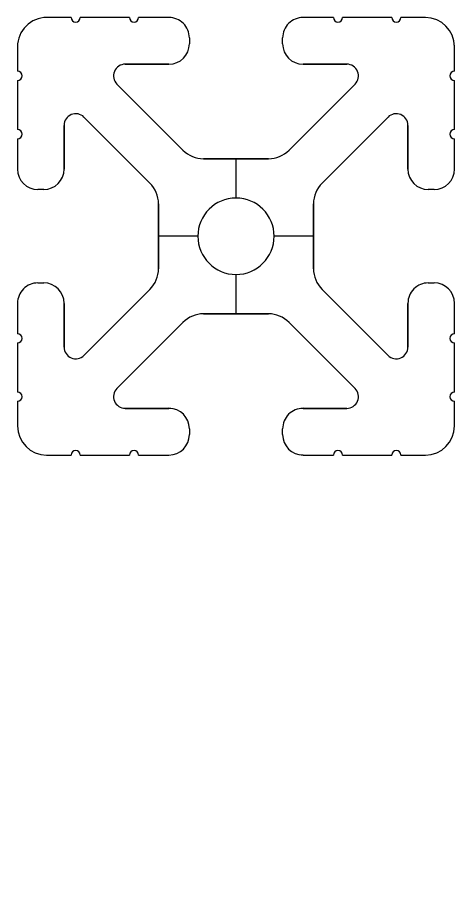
# Model space of a CAD drawing. Extents: x 0 to 165, y -128 to 81.
# Drawn here: x 127 to 165.1, y 5 to 81.2 of the extents above; entities that cross this region are included whole.
import ezdxf

# ---------------------------------------------------------------- set-up
doc = ezdxf.new("R2010")
doc.units = 0
doc.header["$LTSCALE"] = 0.03937
doc.header["$MEASUREMENT"] = 0
doc.layers.add('LAYER_0', color=1, linetype='CONTINUOUS')
doc.layers.add('LAYER_1', color=5, linetype='CONTINUOUS')

# ---------------------------------------------------------------- blocks, each defined once
blk = doc.blocks.new('8020_1515_DUP4LENGTH')
at = {"layer": 'LAYER_1', "color": 255}
for p, q in [((127, 0, -72.588), (127, 152.4, -72.588)), ((129.286, 152.4, -53.086), (129.286, 0, -53.086)), ((130.612, 0, -38.1), (130.612, 152.4, -38.1)), ((138.55, 0, -61.777), (138.55, 152.4, -61.777)), ((141.986, 152.4, -39.878), (141.986, 0, -39.878)), ((141.986, 0, -40.132), (141.986, 152.4, -40.132)), ((150.114, 152.4, -74.422), (150.114, 0, -74.422)), ((150.114, 152.4, -40.386), (150.114, 0, -40.386)), ((150.114, 0, -40.132), (150.114, 152.4, -40.132)), ((150.635, 0, -75.679), (150.635, 152.4, -75.679)), ((150.635, 152.4, -38.621), (150.635, 0, -38.621)), ((161.488, 0, -76.2), (161.488, 152.4, -76.2)), ((163.322, 152.4, -53.086), (163.322, 0, -53.086)), ((165.1, 0, -41.712), (165.1, 152.4, -41.712)), ((127, 152.4, -71.516), (127, 0, -71.516)), ((127, 0, -70.724), (127, 152.4, -70.724)), ((127, 152.4, -66.436), (127, 0, -66.436)), ((127, 0, -65.644), (127, 152.4, -65.644)), ((127, 152.4, -48.656), (127, 0, -48.656)), ((127, 0, -47.864), (127, 152.4, -47.864)), ((127, 152.4, -43.576), (127, 0, -43.576)), ((127, 0, -42.784), (127, 152.4, -42.784)), ((127, 152.4, -73.66), (127, 152.4, -71.516)), ((127, 152.4, -70.724), (127, 152.4, -66.436)), ((127, 152.4, -65.644), (127, 152.4, -62.992)), ((127, 152.4, -51.308), (127, 152.4, -48.656)), ((127, 152.4, -47.864), (127, 152.4, -43.576)), ((127, 152.4, -42.784), (127, 152.4, -40.64)), ((127, 0, -73.66), (127, 152.4, -73.66)), ((127, 0, -62.992), (127, 152.4, -62.992)), ((127, 0, -51.308), (127, 152.4, -51.308)), ((127, 0, -40.64), (127, 152.4, -40.64)), ((127, 0, -68.58), (127, 152.4, -68.58)), ((127, 0, -64.318), (127, 152.4, -64.318)), ((127, 0, -49.982), (127, 152.4, -49.982)), ((127, 0, -45.72), (127, 152.4, -45.72)), ((127, 0, -41.712), (127, 152.4, -41.712)), ((127.396, 0, -71.12), (127.396, 152.4, -71.12)), ((127.396, 0, -66.04), (127.396, 152.4, -66.04)), ((127.396, 0, -48.26), (127.396, 152.4, -48.26)), ((127.396, 0, -43.18), (127.396, 152.4, -43.18)), ((127.521, 0, -61.735), (127.521, 152.4, -61.735)), ((127.521, 152.4, -52.565), (127.521, 0, -52.565)), ((127.744, 152.4, -75.456), (127.744, 0, -75.456)), ((127.744, 152.4, -38.844), (127.744, 0, -38.844)), ((129.286, 152.4, -61.214), (128.778, 152.4, -61.214)), ((128.778, 152.4, -61.214), (128.778, 0, -61.214)), ((128.778, 0, -53.086), (128.778, 152.4, -53.086)), ((128.778, 152.4, -53.086), (129.286, 152.4, -53.086)), ((129.032, 0, -61.214), (129.032, 152.4, -61.214)), ((129.032, 0, -53.086), (129.032, 152.4, -53.086)), ((129.286, 0, -61.214), (129.286, 152.4, -61.214)), ((131.684, 152.4, -76.2), (129.54, 152.4, -76.2)), ((129.54, 152.4, -38.1), (131.684, 152.4, -38.1)), ((129.54, 0, -76.2), (129.54, 152.4, -76.2)), ((129.54, 0, -38.1), (129.54, 152.4, -38.1)), ((130.543, 0, -61.735), (130.543, 152.4, -61.735)), ((130.543, 0, -52.565), (130.543, 152.4, -52.565)), ((130.612, 0, -76.2), (130.612, 152.4, -76.2)), ((131.064, 152.4, -62.992), (131.064, 152.4, -66.809)), ((131.064, 152.4, -47.491), (131.064, 152.4, -51.308)), ((131.064, 0, -62.992), (131.064, 152.4, -62.992)), ((131.064, 0, -66.809), (131.064, 152.4, -66.809)), ((131.064, 0, -47.491), (131.064, 152.4, -47.491)), ((131.064, 0, -51.308), (131.064, 152.4, -51.308)), ((131.064, 0, -64.901), (131.064, 152.4, -64.901)), ((131.064, 0, -49.399), (131.064, 152.4, -49.399)), ((131.235, 152.4, -67.374), (131.235, 0, -67.374)), ((131.684, 0, -76.2), (131.684, 152.4, -76.2)), ((131.684, 152.4, -38.1), (131.684, 0, -38.1)), ((131.691, 152.4, -67.748), (131.691, 0, -67.748)), ((131.691, 152.4, -46.552), (131.691, 0, -46.552)), ((131.8, 0, -75.92), (131.8, 152.4, -75.92)), ((132.08, 0, -75.804), (132.08, 152.4, -75.804)), ((132.08, 0, -38.496), (132.08, 152.4, -38.496)), ((132.278, 152.4, -67.806), (132.278, 0, -67.806)), ((132.36, 0, -75.92), (132.36, 152.4, -75.92)), ((132.476, 152.4, -76.2), (132.476, 0, -76.2)), ((132.476, 0, -38.1), (132.476, 152.4, -38.1)), ((136.764, 152.4, -76.2), (132.476, 152.4, -76.2)), ((132.476, 152.4, -38.1), (136.764, 152.4, -38.1)), ((132.798, 0, -67.528), (132.798, 152.4, -67.528)), ((132.798, 152.4, -67.528), (138.55, 152.4, -61.777)), ((138.55, 152.4, -52.523), (132.798, 152.4, -46.772)), ((132.798, 0, -46.772), (132.798, 152.4, -46.772)), ((134.62, 0, -76.2), (134.62, 152.4, -76.2)), ((134.62, 0, -38.1), (134.62, 152.4, -38.1)), ((135.452, 152.4, -71.509), (135.452, 0, -71.509)), ((135.452, 152.4, -42.791), (135.452, 0, -42.791)), ((141.423, 152.4, -64.65), (135.672, 152.4, -70.402)), ((135.672, 152.4, -43.898), (141.423, 152.4, -49.65)), ((135.672, 0, -70.402), (135.672, 152.4, -70.402)), ((135.672, 0, -43.898), (135.672, 152.4, -43.898)), ((135.674, 0, -64.652), (135.674, 152.4, -64.652)), ((135.674, 0, -49.648), (135.674, 152.4, -49.648)), ((136.391, 152.4, -72.136), (140.208, 152.4, -72.136)), ((140.208, 152.4, -42.164), (136.391, 152.4, -42.164)), ((136.391, 0, -72.136), (136.391, 152.4, -72.136)), ((136.391, 0, -42.164), (136.391, 152.4, -42.164)), ((136.764, 0, -76.2), (136.764, 152.4, -76.2)), ((136.764, 152.4, -38.1), (136.764, 0, -38.1)), ((136.88, 0, -75.92), (136.88, 152.4, -75.92)), ((137.16, 0, -75.804), (137.16, 152.4, -75.804)), ((137.16, 0, -38.496), (137.16, 152.4, -38.496)), ((137.44, 0, -75.92), (137.44, 152.4, -75.92)), ((137.556, 152.4, -76.2), (137.556, 0, -76.2)), ((137.556, 0, -38.1), (137.556, 152.4, -38.1)), ((140.208, 152.4, -76.2), (137.556, 152.4, -76.2)), ((137.556, 152.4, -38.1), (140.208, 152.4, -38.1)), ((138.299, 0, -72.136), (138.299, 152.4, -72.136)), ((138.299, 0, -42.164), (138.299, 152.4, -42.164)), ((138.548, 0, -67.526), (138.548, 152.4, -67.526)), ((138.548, 0, -46.774), (138.548, 152.4, -46.774)), ((138.55, 0, -52.523), (138.55, 152.4, -52.523)), ((138.882, 0, -76.2), (138.882, 152.4, -76.2)), ((138.882, 0, -38.1), (138.882, 152.4, -38.1)), ((139.1, 152.4, -60.953), (139.1, 0, -60.953)), ((139.1, 152.4, -53.347), (139.1, 0, -53.347)), ((139.294, 152.4, -59.981), (139.294, 152.4, -54.319)), ((139.294, 0, -59.981), (139.294, 152.4, -59.981)), ((139.294, 0, -54.319), (139.294, 152.4, -54.319)), ((142.723, 152.4, -57.15), (139.294, 152.4, -57.15)), ((139.294, 0, -57.15), (139.294, 152.4, -57.15)), ((140.208, 0, -76.2), (140.208, 152.4, -76.2)), ((140.208, 0, -72.136), (140.208, 152.4, -72.136)), ((140.208, 0, -38.1), (140.208, 152.4, -38.1)), ((140.208, 0, -42.164), (140.208, 152.4, -42.164)), ((140.888, 152.4, -76.065), (140.888, 0, -76.065)), ((141.423, 0, -64.65), (141.423, 152.4, -64.65)), ((141.423, 0, -49.65), (141.423, 152.4, -49.65)), ((141.465, 152.4, -75.679), (141.465, 0, -75.679)), ((141.465, 0, -72.657), (141.465, 152.4, -72.657)), ((141.465, 0, -38.621), (141.465, 152.4, -38.621)), ((141.465, 0, -41.643), (141.465, 152.4, -41.643)), ((141.851, 152.4, -75.102), (141.851, 0, -75.102)), ((141.986, 152.4, -73.914), (141.986, 0, -73.914)), ((141.986, 0, -74.422), (141.986, 152.4, -74.422)), ((141.986, 152.4, -74.422), (141.986, 152.4, -73.914)), ((141.986, 0, -40.386), (141.986, 152.4, -40.386)), ((141.986, 152.4, -40.386), (141.986, 152.4, -39.878)), ((141.986, 0, -74.168), (141.986, 152.4, -74.168)), ((142.247, 152.4, -64.1), (142.247, 0, -64.1)), ((142.247, 152.4, -50.2), (142.247, 0, -50.2)), ((142.723, 152.4, -57.15), (142.723, 0, -57.15)), ((148.881, 152.4, -63.906), (143.219, 152.4, -63.906)), ((143.219, 152.4, -50.394), (148.881, 152.4, -50.394)), ((143.219, 0, -63.906), (143.219, 152.4, -63.906)), ((143.219, 0, -50.394), (143.219, 152.4, -50.394)), ((146.05, 152.4, -53.823), (146.05, 0, -53.823)), ((146.05, 152.4, -60.477), (146.05, 0, -60.477)), ((146.05, 152.4, -50.394), (146.05, 152.4, -53.823)), ((146.05, 152.4, -60.477), (146.05, 152.4, -63.906)), ((146.05, 0, -63.906), (146.05, 152.4, -63.906)), ((146.05, 0, -50.394), (146.05, 152.4, -50.394)), ((148.881, 0, -63.906), (148.881, 152.4, -63.906)), ((148.881, 0, -50.394), (148.881, 152.4, -50.394)), ((152.806, 152.4, -57.15), (149.377, 152.4, -57.15)), ((149.377, 152.4, -57.15), (149.377, 0, -57.15)), ((149.853, 152.4, -64.1), (149.853, 0, -64.1)), ((149.853, 152.4, -50.2), (149.853, 0, -50.2)), ((150.114, 0, -73.914), (150.114, 152.4, -73.914)), ((150.114, 152.4, -73.914), (150.114, 152.4, -74.422)), ((150.114, 0, -39.878), (150.114, 152.4, -39.878)), ((150.114, 152.4, -39.878), (150.114, 152.4, -40.386)), ((150.114, 0, -74.168), (150.114, 152.4, -74.168)), ((150.635, 0, -72.657), (150.635, 152.4, -72.657)), ((150.635, 0, -41.643), (150.635, 152.4, -41.643)), ((156.428, 152.4, -70.402), (150.677, 152.4, -64.65)), ((150.677, 152.4, -49.65), (156.428, 152.4, -43.898)), ((150.677, 0, -64.65), (150.677, 152.4, -64.65)), ((150.677, 0, -49.65), (150.677, 152.4, -49.65)), ((154.544, 152.4, -76.2), (151.892, 152.4, -76.2)), ((151.892, 152.4, -72.136), (155.709, 152.4, -72.136)), ((155.709, 152.4, -42.164), (151.892, 152.4, -42.164)), ((151.892, 152.4, -38.1), (154.544, 152.4, -38.1)), ((151.892, 0, -76.2), (151.892, 152.4, -76.2)), ((151.892, 0, -72.136), (151.892, 152.4, -72.136)), ((151.892, 0, -42.164), (151.892, 152.4, -42.164)), ((151.892, 0, -38.1), (151.892, 152.4, -38.1)), ((152.806, 152.4, -54.319), (152.806, 152.4, -59.981)), ((152.806, 0, -54.319), (152.806, 152.4, -54.319)), ((152.806, 0, -59.981), (152.806, 152.4, -59.981)), ((152.806, 0, -57.15), (152.806, 152.4, -57.15)), ((153, 152.4, -53.347), (153, 0, -53.347)), ((153, 152.4, -60.953), (153, 0, -60.953)), ((153.218, 0, -76.2), (153.218, 152.4, -76.2)), ((153.218, 0, -38.1), (153.218, 152.4, -38.1)), ((159.302, 152.4, -46.772), (153.55, 152.4, -52.523)), ((153.55, 152.4, -61.777), (159.302, 152.4, -67.528)), ((153.55, 0, -52.523), (153.55, 152.4, -52.523)), ((153.55, 0, -61.777), (153.55, 152.4, -61.777)), ((153.552, 0, -67.526), (153.552, 152.4, -67.526)), ((153.552, 0, -46.774), (153.552, 152.4, -46.774)), ((153.801, 0, -72.136), (153.801, 152.4, -72.136)), ((153.801, 0, -42.164), (153.801, 152.4, -42.164)), ((154.544, 0, -76.2), (154.544, 152.4, -76.2)), ((154.544, 152.4, -38.1), (154.544, 0, -38.1)), ((154.66, 0, -75.92), (154.66, 152.4, -75.92)), ((154.94, 0, -75.804), (154.94, 152.4, -75.804)), ((154.94, 0, -38.496), (154.94, 152.4, -38.496)), ((155.22, 0, -75.92), (155.22, 152.4, -75.92)), ((155.336, 152.4, -76.2), (155.336, 0, -76.2)), ((155.336, 0, -38.1), (155.336, 152.4, -38.1)), ((159.624, 152.4, -76.2), (155.336, 152.4, -76.2)), ((155.336, 152.4, -38.1), (159.624, 152.4, -38.1)), ((155.709, 0, -72.136), (155.709, 152.4, -72.136)), ((155.709, 0, -42.164), (155.709, 152.4, -42.164)), ((156.274, 152.4, -71.965), (156.274, 0, -71.965)), ((156.426, 0, -49.648), (156.426, 152.4, -49.648)), ((156.426, 0, -64.652), (156.426, 152.4, -64.652)), ((156.428, 0, -70.402), (156.428, 152.4, -70.402)), ((156.428, 0, -43.898), (156.428, 152.4, -43.898)), ((156.648, 152.4, -71.509), (156.648, 0, -71.509)), ((156.648, 152.4, -42.791), (156.648, 0, -42.791)), ((156.706, 152.4, -70.922), (156.706, 0, -70.922)), ((157.48, 0, -76.2), (157.48, 152.4, -76.2)), ((157.48, 0, -38.1), (157.48, 152.4, -38.1)), ((159.302, 0, -46.772), (159.302, 152.4, -46.772)), ((159.302, 0, -67.528), (159.302, 152.4, -67.528)), ((159.624, 0, -76.2), (159.624, 152.4, -76.2)), ((159.624, 152.4, -38.1), (159.624, 0, -38.1)), ((159.74, 0, -75.92), (159.74, 152.4, -75.92)), ((160.02, 0, -75.804), (160.02, 152.4, -75.804)), ((160.02, 0, -38.496), (160.02, 152.4, -38.496)), ((160.3, 0, -75.92), (160.3, 152.4, -75.92)), ((160.409, 152.4, -46.552), (160.409, 0, -46.552)), ((160.409, 152.4, -67.748), (160.409, 0, -67.748)), ((160.416, 152.4, -76.2), (160.416, 0, -76.2)), ((160.416, 0, -38.1), (160.416, 152.4, -38.1)), ((162.56, 152.4, -76.2), (160.416, 152.4, -76.2)), ((160.416, 152.4, -38.1), (162.56, 152.4, -38.1)), ((161.036, 152.4, -51.308), (161.036, 152.4, -47.491)), ((161.036, 152.4, -66.809), (161.036, 152.4, -62.992)), ((161.036, 0, -51.308), (161.036, 152.4, -51.308)), ((161.036, 0, -47.491), (161.036, 152.4, -47.491)), ((161.036, 0, -66.809), (161.036, 152.4, -66.809)), ((161.036, 0, -62.992), (161.036, 152.4, -62.992)), ((161.036, 0, -49.399), (161.036, 152.4, -49.399)), ((161.036, 0, -64.901), (161.036, 152.4, -64.901)), ((161.488, 0, -38.1), (161.488, 152.4, -38.1)), ((161.557, 0, -52.565), (161.557, 152.4, -52.565)), ((161.557, 0, -61.735), (161.557, 152.4, -61.735)), ((162.56, 0, -38.1), (162.56, 152.4, -38.1)), ((162.56, 0, -76.2), (162.56, 152.4, -76.2)), ((162.814, 0, -53.086), (162.814, 152.4, -53.086)), ((162.814, 152.4, -53.086), (163.322, 152.4, -53.086)), ((163.322, 152.4, -61.214), (162.814, 152.4, -61.214)), ((162.814, 152.4, -61.214), (162.814, 0, -61.214)), ((163.068, 0, -53.086), (163.068, 152.4, -53.086)), ((163.068, 0, -61.214), (163.068, 152.4, -61.214)), ((163.322, 0, -61.214), (163.322, 152.4, -61.214)), ((164.356, 152.4, -38.844), (164.356, 0, -38.844)), ((164.356, 152.4, -75.456), (164.356, 0, -75.456)), ((164.579, 0, -52.565), (164.579, 152.4, -52.565)), ((164.579, 152.4, -61.735), (164.579, 0, -61.735)), ((164.704, 0, -43.18), (164.704, 152.4, -43.18)), ((164.704, 0, -48.26), (164.704, 152.4, -48.26)), ((164.704, 0, -66.04), (164.704, 152.4, -66.04)), ((164.704, 0, -71.12), (164.704, 152.4, -71.12)), ((165.1, 152.4, -42.784), (165.1, 0, -42.784)), ((165.1, 0, -43.576), (165.1, 152.4, -43.576)), ((165.1, 152.4, -47.864), (165.1, 0, -47.864)), ((165.1, 0, -48.656), (165.1, 152.4, -48.656)), ((165.1, 152.4, -65.644), (165.1, 0, -65.644)), ((165.1, 0, -66.436), (165.1, 152.4, -66.436)), ((165.1, 152.4, -70.724), (165.1, 0, -70.724)), ((165.1, 0, -71.516), (165.1, 152.4, -71.516)), ((165.1, 152.4, -40.64), (165.1, 152.4, -42.784)), ((165.1, 152.4, -43.576), (165.1, 152.4, -47.864)), ((165.1, 152.4, -48.656), (165.1, 152.4, -51.308)), ((165.1, 152.4, -62.992), (165.1, 152.4, -65.644)), ((165.1, 152.4, -66.436), (165.1, 152.4, -70.724)), ((165.1, 152.4, -71.516), (165.1, 152.4, -73.66)), ((165.1, 0, -40.64), (165.1, 152.4, -40.64)), ((165.1, 0, -51.308), (165.1, 152.4, -51.308)), ((165.1, 0, -62.992), (165.1, 152.4, -62.992)), ((165.1, 0, -73.66), (165.1, 152.4, -73.66)), ((165.1, 0, -45.72), (165.1, 152.4, -45.72)), ((165.1, 0, -49.982), (165.1, 152.4, -49.982)), ((165.1, 0, -64.318), (165.1, 152.4, -64.318)), ((165.1, 0, -68.58), (165.1, 152.4, -68.58)), ((165.1, 0, -72.588), (165.1, 152.4, -72.588)), ((127, 76.2, -73.66), (127, 76.2, -71.516)), ((127, 76.2, -70.724), (127, 76.2, -66.436)), ((127, 76.2, -65.644), (127, 76.2, -62.992)), ((127, 76.2, -51.308), (127, 76.2, -48.656)), ((127, 76.2, -47.864), (127, 76.2, -43.576)), ((127, 76.2, -42.784), (127, 76.2, -40.64)), ((129.286, 76.2, -61.214), (128.778, 76.2, -61.214)), ((128.778, 76.2, -53.086), (129.286, 76.2, -53.086)), ((131.684, 76.2, -76.2), (129.54, 76.2, -76.2)), ((129.54, 76.2, -38.1), (131.684, 76.2, -38.1)), ((131.064, 76.2, -66.809), (131.064, 76.2, -62.992)), ((131.064, 76.2, -51.308), (131.064, 76.2, -47.491)), ((136.764, 76.2, -76.2), (132.476, 76.2, -76.2)), ((132.476, 76.2, -38.1), (136.764, 76.2, -38.1)), ((138.55, 76.2, -61.777), (132.798, 76.2, -67.528)), ((132.798, 76.2, -46.772), (138.55, 76.2, -52.523)), ((135.672, 76.2, -70.402), (141.423, 76.2, -64.65)), ((141.423, 76.2, -49.65), (135.672, 76.2, -43.898)), ((140.208, 76.2, -72.136), (136.391, 76.2, -72.136)), ((136.391, 76.2, -42.164), (140.208, 76.2, -42.164)), ((140.208, 76.2, -76.2), (137.556, 76.2, -76.2)), ((137.556, 76.2, -38.1), (140.208, 76.2, -38.1)), ((139.294, 76.2, -54.319), (139.294, 76.2, -59.981)), ((141.986, 76.2, -74.422), (141.986, 76.2, -73.914)), ((141.986, 76.2, -40.386), (141.986, 76.2, -39.878)), ((143.219, 76.2, -63.906), (148.881, 76.2, -63.906)), ((148.881, 76.2, -50.394), (143.219, 76.2, -50.394)), ((150.114, 76.2, -73.914), (150.114, 76.2, -74.422)), ((150.114, 76.2, -39.878), (150.114, 76.2, -40.386)), ((150.677, 76.2, -64.65), (156.428, 76.2, -70.402)), ((156.428, 76.2, -43.898), (150.677, 76.2, -49.65)), ((154.544, 76.2, -76.2), (151.892, 76.2, -76.2)), ((155.709, 76.2, -72.136), (151.892, 76.2, -72.136)), ((151.892, 76.2, -42.164), (155.709, 76.2, -42.164)), ((151.892, 76.2, -38.1), (154.544, 76.2, -38.1)), ((152.806, 76.2, -59.981), (152.806, 76.2, -54.319)), ((153.55, 76.2, -52.523), (159.302, 76.2, -46.772)), ((159.302, 76.2, -67.528), (153.55, 76.2, -61.777)), ((159.624, 76.2, -76.2), (155.336, 76.2, -76.2)), ((155.336, 76.2, -38.1), (159.624, 76.2, -38.1)), ((160.416, 76.2, -38.1), (162.56, 76.2, -38.1)), ((162.56, 76.2, -76.2), (160.416, 76.2, -76.2)), ((161.036, 76.2, -47.491), (161.036, 76.2, -51.308)), ((161.036, 76.2, -62.992), (161.036, 76.2, -66.809)), ((162.814, 76.2, -53.086), (163.322, 76.2, -53.086)), ((163.322, 76.2, -61.214), (162.814, 76.2, -61.214)), ((165.1, 76.2, -40.64), (165.1, 76.2, -42.784)), ((165.1, 76.2, -43.576), (165.1, 76.2, -47.864)), ((165.1, 76.2, -48.656), (165.1, 76.2, -51.308)), ((165.1, 76.2, -62.992), (165.1, 76.2, -65.644)), ((165.1, 76.2, -66.436), (165.1, 76.2, -70.724)), ((165.1, 76.2, -71.516), (165.1, 76.2, -73.66)), ((127, 0, -73.66), (127, 0, -71.516)), ((127, 0, -70.724), (127, 0, -66.436)), ((127, 0, -65.644), (127, 0, -62.992)), ((127, 0, -51.308), (127, 0, -48.656)), ((127, 0, -47.864), (127, 0, -43.576)), ((129.286, 0, -61.214), (128.778, 0, -61.214)), ((128.778, 0, -53.086), (129.286, 0, -53.086)), ((129.54, 0, -38.1), (131.684, 0, -38.1)), ((131.064, 0, -62.992), (131.064, 0, -66.809)), ((131.064, 0, -47.491), (131.064, 0, -51.308)), ((136.764, 0, -76.2), (132.476, 0, -76.2)), ((132.476, 0, -38.1), (136.764, 0, -38.1)), ((136.391, 0, -72.136), (140.208, 0, -72.136)), ((140.208, 0, -42.164), (136.391, 0, -42.164)), ((140.208, 0, -76.2), (137.556, 0, -76.2)), ((137.556, 0, -38.1), (140.208, 0, -38.1)), ((139.294, 0, -59.981), (139.294, 0, -54.319)), ((142.723, 0, -57.15), (139.294, 0, -57.15)), ((141.986, 0, -74.422), (141.986, 0, -73.914)), ((141.986, 0, -40.386), (141.986, 0, -39.878)), ((148.881, 0, -63.906), (143.219, 0, -63.906)), ((143.219, 0, -50.394), (148.881, 0, -50.394)), ((146.05, 0, -50.394), (146.05, 0, -53.823)), ((146.05, 0, -60.477), (146.05, 0, -63.906)), ((152.806, 0, -57.15), (149.377, 0, -57.15)), ((150.114, 0, -39.878), (150.114, 0, -40.386)), ((154.544, 0, -76.2), (151.892, 0, -76.2)), ((151.892, 0, -72.136), (155.709, 0, -72.136)), ((155.709, 0, -42.164), (151.892, 0, -42.164)), ((151.892, 0, -38.1), (154.544, 0, -38.1)), ((152.806, 0, -54.319), (152.806, 0, -59.981)), ((159.624, 0, -76.2), (155.336, 0, -76.2)), ((155.336, 0, -38.1), (159.624, 0, -38.1)), ((162.56, 0, -76.2), (160.416, 0, -76.2)), ((161.036, 0, -51.308), (161.036, 0, -47.491)), ((161.036, 0, -66.809), (161.036, 0, -62.992)), ((162.814, 0, -53.086), (163.322, 0, -53.086)), ((163.322, 0, -61.214), (162.814, 0, -61.214)), ((165.1, 0, -40.64), (165.1, 0, -42.784)), ((165.1, 0, -43.576), (165.1, 0, -47.864)), ((165.1, 0, -48.656), (165.1, 0, -51.308)), ((165.1, 0, -62.992), (165.1, 0, -65.644)), ((165.1, 0, -66.436), (165.1, 0, -70.724)), ((127, 0, -42.784), (127, 0, -40.64)), ((131.684, 0, -76.2), (129.54, 0, -76.2)), ((132.798, 0, -67.528), (138.55, 0, -61.777)), ((138.55, 0, -52.523), (132.798, 0, -46.772)), ((141.423, 0, -64.65), (135.672, 0, -70.402)), ((135.672, 0, -43.898), (141.423, 0, -49.65)), ((150.114, 0, -73.914), (150.114, 0, -74.422)), ((156.428, 0, -70.402), (150.677, 0, -64.65)), ((150.677, 0, -49.65), (156.428, 0, -43.898)), ((159.302, 0, -46.772), (153.55, 0, -52.523)), ((153.55, 0, -61.777), (159.302, 0, -67.528)), ((160.416, 0, -38.1), (162.56, 0, -38.1)), ((165.1, 0, -71.516), (165.1, 0, -73.66))]:
    blk.add_line(p, q, dxfattribs=at)
at = {"layer": 'LAYER_1', "color": 255, "extrusion": (-1.462e-14, 1, 7.34996e-14)}
blk.add_arc((-148.881, -47.854, 152.4), 2.54, 225, 270, dxfattribs=at)
at = {"layer": 'LAYER_1', "color": 255, "extrusion": (0, 1, 0)}
for centre, radius, start, end in [((-127, -71.12, 152.4), 0.396, 90, 270), ((-127, -66.04, 152.4), 0.396, 90, 270), ((-127, -48.26, 152.4), 0.396, 90, 270), ((-127, -43.18, 152.4), 0.396, 90, 270), ((-129.54, -73.66, 152.4), 2.54, 270, 0), ((-128.778, -62.992, 152.4), 1.778, 0, 90), ((-129.54, -40.64, 152.4), 2.54, 0, 90), ((-129.286, -62.992, 152.4), 1.778, 90, 180), ((-129.286, -51.308, 152.4), 1.778, 180, 270), ((-132.08, -66.809, 152.4), 1.016, 292.50001, 359.99999), ((-132.08, -76.2, 152.4), 0.396, 0, 90), ((-132.08, -38.1, 152.4), 0.396, 180, 360), ((-132.08, -76.2, 152.4), 0.396, 90, 180), ((-137.16, -76.2, 152.4), 0.396, 360, 90), ((-137.16, -38.1, 152.4), 0.396, 180, 360), ((-137.16, -76.2, 152.4), 0.396, 90, 180), ((-140.208, -74.422, 152.4), 1.778, 225, 270), ((-140.208, -73.914, 152.4), 1.778, 90, 180), ((-151.892, -39.878, 152.4), 1.778, 0, 90), ((-154.94, -76.2, 152.4), 0.396, 0, 90), ((-154.94, -38.1, 152.4), 0.396, 180, 360), ((-154.94, -76.2, 152.4), 0.396, 90, 180), ((-155.709, -71.12, 152.4), 1.016, 202.50001, 269.99999), ((-160.02, -76.2, 152.4), 0.396, 0, 90), ((-160.02, -38.1, 152.4), 0.396, 180, 0), ((-160.02, -76.2, 152.4), 0.396, 90, 180), ((-162.814, -62.992, 152.4), 1.778, 360, 90), ((-162.56, -40.64, 152.4), 2.54, 90, 180), ((-162.56, -73.66, 152.4), 2.54, 180, 270), ((-163.322, -62.992, 152.4), 1.778, 90, 180), ((-165.1, -43.18, 152.4), 0.396, 270, 90), ((-165.1, -48.26, 152.4), 0.396, 270, 90), ((-165.1, -66.04, 152.4), 0.396, 270, 90), ((-165.1, -71.12, 152.4), 0.396, 270, 90), ((-127, -71.12, 76.2), 0.396, 90, 270), ((-127, -66.04, 76.2), 0.396, 90, 270), ((-127, -48.26, 76.2), 0.396, 90, 270), ((-127, -43.18, 76.2), 0.396, 90, 270), ((-128.778, -62.992, 76.2), 1.778, 0, 90), ((-129.54, -40.64, 76.2), 2.54, 0, 90), ((-129.286, -62.992, 76.2), 1.778, 90, 180), ((-129.286, -51.308, 76.2), 1.778, 180, 270), ((-132.08, -66.809, 76.2), 1.016, 292.5, 360), ((-132.08, -76.2, 76.2), 0.396, 360, 90), ((-132.08, -38.1, 76.2), 0.396, 180, 0), ((-132.08, -76.2, 76.2), 0.396, 90, 180), ((-136.391, -71.12, 76.2), 1.016, 270, 45), ((-137.16, -76.2, 76.2), 0.396, 360, 90), ((-137.16, -38.1, 76.2), 0.396, 180, 360), ((-137.16, -76.2, 76.2), 0.396, 90, 180), ((-136.754, -59.981, 76.2), 2.54, 180, 225), ((-136.754, -54.319, 76.2), 2.54, 135, 180), ((-140.208, -73.914, 76.2), 1.778, 90, 180), ((-140.208, -39.878, 76.2), 1.778, 90, 180), ((-143.219, -66.446, 76.2), 2.54, 45, 90), ((-146.05, -57.15, 76.2), 3.327, 270, 90), ((-146.05, -57.15, 76.2), 3.327, 90, 270), ((-148.881, -66.446, 76.2), 2.54, 90, 135), ((-155.346, -59.981, 76.2), 2.54, 315, 360), ((-154.94, -76.2, 76.2), 0.396, 360, 90), ((-154.94, -38.1, 76.2), 0.396, 180, 360), ((-155.709, -71.12, 76.2), 1.016, 202.5, 270), ((-155.709, -43.18, 76.2), 1.016, 90, 225), ((-160.02, -66.809, 76.2), 1.016, 180, 315), ((-160.02, -76.2, 76.2), 0.396, 360, 90), ((-162.814, -51.308, 76.2), 1.778, 270, 360), ((-162.814, -62.992, 76.2), 1.778, 0, 90), ((-162.56, -40.64, 76.2), 2.54, 90, 180), ((-163.322, -51.308, 76.2), 1.778, 180, 270), ((-165.1, -43.18, 76.2), 0.396, 270, 90), ((-165.1, -48.26, 76.2), 0.396, 270, 90), ((-165.1, -66.04, 76.2), 0.396, 270, 90), ((-165.1, -71.12, 76.2), 0.396, 270, 90), ((-127, -71.12), 0.396, 90, 270), ((-127, -66.04), 0.396, 90, 270), ((-127, -48.26), 0.396, 90, 270), ((-127, -43.18), 0.396, 90, 270), ((-128.778, -62.992), 1.778, 0, 90), ((-129.286, -62.992), 1.778, 90, 180), ((-129.286, -51.308), 1.778, 180, 270), ((-132.08, -76.2), 0.396, 0, 90), ((-132.08, -38.1), 0.396, 180, 360), ((-132.08, -76.2), 0.396, 90, 180), ((-137.16, -76.2), 0.396, 360, 90), ((-137.16, -38.1), 0.396, 180, 360), ((-137.16, -76.2), 0.396, 90, 180), ((-140.208, -73.914), 1.778, 90, 180), ((-140.208, -39.878), 1.778, 90, 180), ((-140.208, -40.386), 1.778, 180, 270), ((-151.892, -74.422), 1.778, 270, 360), ((-151.892, -73.914), 1.778, 360, 90), ((-151.892, -40.386), 1.778, 270, 0), ((-154.94, -76.2), 0.396, 0, 90), ((-154.94, -38.1), 0.396, 180, 360), ((-154.94, -76.2), 0.396, 90, 180), ((-160.02, -76.2), 0.396, 0, 90), ((-160.02, -38.1), 0.396, 180, 0), ((-160.02, -76.2), 0.396, 90, 180), ((-162.814, -51.308), 1.778, 270, 0), ((-162.814, -62.992), 1.778, 360, 90), ((-163.322, -51.308), 1.778, 180, 270), ((-165.1, -43.18), 0.396, 270, 90), ((-165.1, -48.26), 0.396, 270, 90), ((-165.1, -66.04), 0.396, 270, 90), ((-165.1, -71.12), 0.396, 270, 90)]:
    blk.add_arc(centre, radius, start, end, dxfattribs=at)
at = {"layer": 'LAYER_1', "color": 255, "extrusion": (2.72885e-14, 1, 1.13033e-14)}
for centre, end in [((-128.778, -51.308, 152.4), 360), ((-162.814, -51.308, 152.4), 0)]:
    blk.add_arc(centre, 1.778, 270, end, dxfattribs=at)
at = {"layer": 'LAYER_1', "color": 255, "extrusion": (1.73416e-14, 1, -4.18662e-14)}
blk.add_arc((-132.08, -47.491, 152.4), 1.016, 360, 135, dxfattribs=at)
at = {"layer": 'LAYER_1', "color": 255, "extrusion": (8.50091e-15, 1, 8.63112e-14)}
blk.add_arc((-132.08, -66.809, 152.4), 1.016, 225.00001, 292.49999, dxfattribs=at)
at = {"layer": 'LAYER_1', "color": 255, "extrusion": (1.51395e-14, 1, 2.26578e-14)}
blk.add_arc((-136.391, -71.12, 152.4), 1.016, 270, 45, dxfattribs=at)
at = {"layer": 'LAYER_1', "color": 255, "extrusion": (1.51395e-14, 1, -2.26578e-14)}
blk.add_arc((-136.391, -43.18, 152.4), 1.016, 315, 90, dxfattribs=at)
at = {"layer": 'LAYER_1', "color": 255, "extrusion": (1.11896e-14, 1, 2.70142e-14)}
blk.add_arc((-136.754, -59.981, 152.4), 2.54, 180, 225, dxfattribs=at)
at = {"layer": 'LAYER_1', "color": 255, "extrusion": (-7.34996e-14, 1, -1.462e-14)}
blk.add_arc((-136.754, -54.319, 152.4), 2.54, 135, 180, dxfattribs=at)
at = {"layer": 'LAYER_1', "color": 255, "extrusion": (1.13033e-14, 1, 2.72885e-14)}
blk.add_arc((-140.208, -39.878, 152.4), 1.778, 90, 180, dxfattribs=at)
at = {"layer": 'LAYER_1', "color": 255, "extrusion": (1.13033e-14, 1, -2.72885e-14)}
blk.add_arc((-140.208, -40.386, 152.4), 1.778, 180, 270, dxfattribs=at)
at = {"layer": 'LAYER_1', "color": 255, "extrusion": (1.462e-14, 1, -7.34996e-14)}
blk.add_arc((-143.219, -66.446, 152.4), 2.54, 45, 90, dxfattribs=at)
at = {"layer": 'LAYER_1', "color": 255, "extrusion": (4.16342e-14, 1, 6.231e-14)}
blk.add_arc((-143.219, -47.854, 152.4), 2.54, 270, 315, dxfattribs=at)
at = {"layer": 'LAYER_1', "color": 255, "extrusion": (1.04999e-13, 1, -2.08857e-14)}
blk.add_arc((-140.208, -74.422, 152.4), 1.778, 180, 225, dxfattribs=at)
at = {"layer": 'LAYER_1', "color": 255, "extrusion": (9.12012e-30, 1, 8.54172e-15)}
blk.add_arc((-146.05, -57.15, 152.4), 3.327, 270, 90, dxfattribs=at)
at = {"layer": 'LAYER_1', "color": 255, "extrusion": (-9.12012e-30, 1, 8.54172e-15)}
blk.add_arc((-146.05, -57.15, 152.4), 3.327, 90, 270, dxfattribs=at)
at = {"layer": 'LAYER_1', "color": 255, "extrusion": (-4.16342e-14, 1, -6.231e-14)}
blk.add_arc((-148.881, -66.446, 152.4), 2.54, 90, 135, dxfattribs=at)
at = {"layer": 'LAYER_1', "color": 255, "extrusion": (-1.13033e-14, 1, -2.72885e-14)}
for centre, end in [((-151.892, -74.422, 152.4), 360), ((-151.892, -40.386, 152.4), 0)]:
    blk.add_arc(centre, 1.778, 270, end, dxfattribs=at)
at = {"layer": 'LAYER_1', "color": 255, "extrusion": (-1.13033e-14, 1, 2.72885e-14)}
blk.add_arc((-151.892, -73.914, 152.4), 1.778, 360, 90, dxfattribs=at)
at = {"layer": 'LAYER_1', "color": 255, "extrusion": (6.231e-14, 1, -4.16342e-14)}
blk.add_arc((-155.346, -54.319, 152.4), 2.54, 0, 45, dxfattribs=at)
at = {"layer": 'LAYER_1', "color": 255, "extrusion": (7.34996e-14, 1, 1.462e-14)}
blk.add_arc((-155.346, -59.981, 152.4), 2.54, 315, 0, dxfattribs=at)
at = {"layer": 'LAYER_1', "color": 255, "extrusion": (-1.15873e-14, 1, 2.79741e-14)}
blk.add_arc((-155.709, -43.18, 152.4), 1.016, 90, 225, dxfattribs=at)
at = {"layer": 'LAYER_1', "color": 255, "extrusion": (-8.63112e-14, 1, 8.50091e-15)}
blk.add_arc((-155.709, -71.12, 152.4), 1.016, 135.00001, 202.49999, dxfattribs=at)
at = {"layer": 'LAYER_1', "color": 255, "extrusion": (-2.26578e-14, 1, -1.51395e-14)}
blk.add_arc((-160.02, -47.491, 152.4), 1.016, 45, 180, dxfattribs=at)
at = {"layer": 'LAYER_1', "color": 255, "extrusion": (5.31628e-15, 1, 2.67267e-14)}
blk.add_arc((-160.02, -66.809, 152.4), 1.016, 180, 315, dxfattribs=at)
at = {"layer": 'LAYER_1', "color": 255, "extrusion": (-2.72885e-14, 1, 1.13033e-14)}
blk.add_arc((-163.322, -51.308, 152.4), 1.778, 180, 270, dxfattribs=at)
at = {"layer": 'LAYER_1', "color": 255, "extrusion": (2.81271e-14, 1, 6.79048e-14)}
blk.add_arc((-143.219, -47.854, 76.2), 2.54, 270, 315, dxfattribs=at)
at = {"layer": 'LAYER_1', "color": 255, "extrusion": (-1.35071e-14, 1, -1.35071e-14)}
blk.add_arc((-129.54, -73.66, 76.2), 2.54, 270, 360, dxfattribs=at)
at = {"layer": 'LAYER_1', "color": 255, "extrusion": (-1.92959e-14, 1, -1.92959e-14)}
for centre, end in [((-128.778, -51.308, 76.2), 360), ((-151.892, -40.386, 76.2), 0)]:
    blk.add_arc(centre, 1.778, 270, end, dxfattribs=at)
at = {"layer": 'LAYER_1', "color": 255, "extrusion": (-8.67078e-15, 1, 2.09331e-14)}
blk.add_arc((-132.08, -47.491, 76.2), 1.016, 360, 135, dxfattribs=at)
at = {"layer": 'LAYER_1', "color": 255, "extrusion": (-1.61914e-14, 1, 8.13996e-14)}
blk.add_arc((-132.08, -66.809, 76.2), 1.016, 225, 292.5, dxfattribs=at)
at = {"layer": 'LAYER_1', "color": 255, "extrusion": (-2.09331e-14, 1, 8.67078e-15)}
blk.add_arc((-136.391, -43.18, 76.2), 1.016, 315, 90, dxfattribs=at)
at = {"layer": 'LAYER_1', "color": 255, "extrusion": (4.01815e-14, 1, -9.70068e-14)}
blk.add_arc((-140.208, -74.422, 76.2), 1.778, 225, 270, dxfattribs=at)
at = {"layer": 'LAYER_1', "color": 255, "extrusion": (1.92959e-14, 1, -1.92959e-14)}
for centre, start, end in [((-140.208, -40.386, 76.2), 180, 270), ((-151.892, -39.878, 76.2), 0, 90)]:
    blk.add_arc(centre, 1.778, start, end, dxfattribs=at)
at = {"layer": 'LAYER_1', "color": 255, "extrusion": (7.99261e-15, 1, 1.92959e-14)}
blk.add_arc((-140.208, -74.422, 76.2), 1.778, 180, 225, dxfattribs=at)
at = {"layer": 'LAYER_1', "color": 255, "extrusion": (2.81271e-14, 1, -6.79048e-14)}
blk.add_arc((-148.881, -47.854, 76.2), 2.54, 225, 270, dxfattribs=at)
at = {"layer": 'LAYER_1', "color": 255, "extrusion": (1.92959e-14, 1, 1.92959e-14)}
for centre, start, end in [((-151.892, -74.422, 76.2), 270, 360), ((-163.322, -62.992, 76.2), 90, 180)]:
    blk.add_arc(centre, 1.778, start, end, dxfattribs=at)
at = {"layer": 'LAYER_1', "color": 255, "extrusion": (-1.92959e-14, 1, 1.92959e-14)}
blk.add_arc((-151.892, -73.914, 76.2), 1.778, 0, 90, dxfattribs=at)
at = {"layer": 'LAYER_1', "color": 255, "extrusion": (-6.79048e-14, 1, 2.81271e-14)}
blk.add_arc((-155.346, -54.319, 76.2), 2.54, 360, 45, dxfattribs=at)
at = {"layer": 'LAYER_1', "color": 255, "extrusion": (-8.65813e-14, 1, -8.65813e-14)}
for centre in [(-154.94, -76.2, 76.2), (-160.02, -76.2, 76.2)]:
    blk.add_arc(centre, 0.396, 90, 180, dxfattribs=at)
at = {"layer": 'LAYER_1', "color": 255, "extrusion": (-8.13996e-14, 1, -1.61914e-14)}
blk.add_arc((-155.709, -71.12, 76.2), 1.016, 135, 202.5, dxfattribs=at)
at = {"layer": 'LAYER_1', "color": 255, "extrusion": (8.67078e-15, 1, 2.09331e-14)}
blk.add_arc((-160.02, -47.491, 76.2), 1.016, 45, 180, dxfattribs=at)
at = {"layer": 'LAYER_1', "color": 255, "extrusion": (-3.21542e-28, 1, -3.58632e-14)}
blk.add_arc((-160.02, -38.1, 76.2), 0.396, 180, 0, dxfattribs=at)
at = {"layer": 'LAYER_1', "color": 255, "extrusion": (1.35071e-14, 1, -1.35071e-14)}
blk.add_arc((-162.56, -73.66, 76.2), 2.54, 180, 270, dxfattribs=at)
at = {"layer": 'LAYER_1', "color": 255, "extrusion": (-4.66356e-15, 1, -7.3954e-15)}
blk.add_arc((-129.54, -73.66), 2.54, 270, 360, dxfattribs=at)
at = {"layer": 'LAYER_1', "color": 255, "extrusion": (-6.1738e-27, 1, -7.80528e-15)}
blk.add_arc((-128.778, -51.308), 1.778, 270, 360, dxfattribs=at)
at = {"layer": 'LAYER_1', "color": 255, "extrusion": (-2.69407e-26, 1, -1.36592e-14)}
blk.add_arc((-132.08, -66.809), 1.016, 292.50001, 359.99999, dxfattribs=at)
at = {"layer": 'LAYER_1', "color": 255, "extrusion": (-1.25767e-14, 1, -1.6202e-15)}
blk.add_arc((-136.391, -43.18), 1.016, 315, 90, dxfattribs=at)
at = {"layer": 'LAYER_1', "color": 255, "extrusion": (7.80528e-15, 1, -1.36655e-26)}
blk.add_arc((-140.208, -74.422), 1.778, 225, 270, dxfattribs=at)
at = {"layer": 'LAYER_1', "color": 255, "extrusion": (-4.41826e-15, 1, -5.25575e-15)}
blk.add_arc((-143.219, -66.446), 2.54, 45, 90, dxfattribs=at)
at = {"layer": 'LAYER_1', "color": 255, "extrusion": (-5.40171e-30, 1, 4.17076e-15)}
blk.add_arc((-146.05, -57.15), 3.327, 270, 90, dxfattribs=at)
at = {"layer": 'LAYER_1', "color": 255, "extrusion": (3.50493e-30, 1, 4.17076e-15)}
blk.add_arc((-146.05, -57.15), 3.327, 90, 270, dxfattribs=at)
at = {"layer": 'LAYER_1', "color": 255, "extrusion": (-1.05649e-14, 1, 6.66222e-15)}
blk.add_arc((-151.892, -39.878), 1.778, 0, 90, dxfattribs=at)
at = {"layer": 'LAYER_1', "color": 255, "extrusion": (1.36592e-14, 1, -2.7249e-26)}
blk.add_arc((-155.709, -71.12), 1.016, 202.50001, 269.99999, dxfattribs=at)
at = {"layer": 'LAYER_1', "color": 255, "extrusion": (3.9115e-15, 1, 1.62728e-14)}
blk.add_arc((-160.02, -47.491), 1.016, 45, 180, dxfattribs=at)
at = {"layer": 'LAYER_1', "color": 255, "extrusion": (2.19192e-27, 1, 5.4637e-15)}
blk.add_arc((-162.56, -40.64), 2.54, 90, 180, dxfattribs=at)
at = {"layer": 'LAYER_1', "color": 255, "extrusion": (7.3954e-15, 1, -4.66356e-15)}
blk.add_arc((-162.56, -73.66), 2.54, 180, 270, dxfattribs=at)
at = {"layer": 'LAYER_1', "color": 255, "extrusion": (-7.3954e-15, 1, 4.66356e-15)}
blk.add_arc((-129.54, -40.64), 2.54, 0, 90, dxfattribs=at)
at = {"layer": 'LAYER_1', "color": 255, "extrusion": (-3.20907e-15, 1, 1.05763e-14)}
blk.add_arc((-132.08, -47.491), 1.016, 0, 135, dxfattribs=at)
at = {"layer": 'LAYER_1', "color": 255, "extrusion": (-1.46754e-15, 1, -2.85594e-14)}
blk.add_arc((-132.08, -66.809), 1.016, 225.00001, 292.49999, dxfattribs=at)
at = {"layer": 'LAYER_1', "color": 255, "extrusion": (-1.21934e-14, 1, -5.62919e-15)}
blk.add_arc((-136.391, -71.12), 1.016, 270, 45, dxfattribs=at)
at = {"layer": 'LAYER_1', "color": 255, "extrusion": (-3.32404e-15, 1, 2.45293e-16)}
blk.add_arc((-136.754, -59.981), 2.54, 180, 225, dxfattribs=at)
at = {"layer": 'LAYER_1', "color": 255, "extrusion": (1.26885e-14, 1, 7.98759e-15)}
blk.add_arc((-136.754, -54.319), 2.54, 135, 180, dxfattribs=at)
at = {"layer": 'LAYER_1', "color": 255, "extrusion": (-1.53937e-15, 1, -5.64808e-15)}
blk.add_arc((-143.219, -47.854), 2.54, 270, 315, dxfattribs=at)
at = {"layer": 'LAYER_1', "color": 255, "extrusion": (2.95373e-14, 1, -1.45209e-14)}
blk.add_arc((-140.208, -74.422), 1.778, 180, 225, dxfattribs=at)
at = {"layer": 'LAYER_1', "color": 255, "extrusion": (-2.45293e-16, 1, -3.32404e-15)}
blk.add_arc((-148.881, -66.446), 2.54, 90, 135, dxfattribs=at)
at = {"layer": 'LAYER_1', "color": 255, "extrusion": (4.41826e-15, 1, 5.25575e-15)}
blk.add_arc((-148.881, -47.854), 2.54, 225, 270, dxfattribs=at)
at = {"layer": 'LAYER_1', "color": 255, "extrusion": (3.32404e-15, 1, -2.45293e-16)}
blk.add_arc((-155.346, -54.319), 2.54, 0, 45, dxfattribs=at)
at = {"layer": 'LAYER_1', "color": 255, "extrusion": (5.25575e-15, 1, -4.41826e-15)}
blk.add_arc((-155.346, -59.981), 2.54, 315, 0, dxfattribs=at)
at = {"layer": 'LAYER_1', "color": 255, "extrusion": (1.05763e-14, 1, 3.20907e-15)}
blk.add_arc((-155.709, -43.18), 1.016, 90, 225, dxfattribs=at)
at = {"layer": 'LAYER_1', "color": 255, "extrusion": (7.48737e-15, 1, 6.07875e-16)}
blk.add_arc((-155.709, -71.12), 1.016, 135.00001, 202.49999, dxfattribs=at)
at = {"layer": 'LAYER_1', "color": 255, "extrusion": (3.20907e-15, 1, -1.05763e-14)}
blk.add_arc((-160.02, -66.809), 1.016, 180, 315, dxfattribs=at)
at = {"layer": 'LAYER_1', "color": 255, "extrusion": (6.66222e-15, 1, 1.05649e-14)}
blk.add_arc((-163.322, -62.992), 1.778, 90, 180, dxfattribs=at)

msp = doc.modelspace()

# ---------------------------------------------------------------- block references
at = {"layer": 'LAYER_0', "color": 255, "extrusion": (0, -1, 0)}
msp.add_blockref('8020_1515_DUP4LENGTH', (0, 37, -5), dxfattribs=at)

doc.saveas('drawing.dxf')
